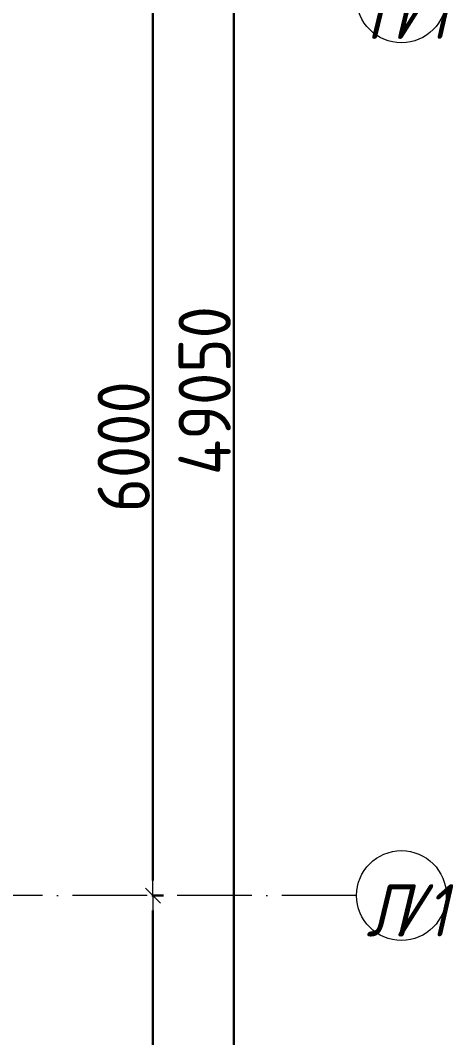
# Model space of a CAD drawing. Header units: millimetres. Extents: x -213536 to 1564669, y -45299 to 942238.
# Drawn here: x -106657 to -103759, y 204127 to 210927 of the extents above; entities that cross this region are included whole.
import ezdxf

# ---------------------------------------------------------------- set-up
doc = ezdxf.new("R2010")
doc.units = ezdxf.units.MM
doc.linetypes.add('50_200_ШТРИХ_1Т_ш5_п1_п1_', pattern=[700, 500, -100, 0, -100])
for name, color, linetype, lineweight in [('Оси', 7, 'Continuous', 9), ('Оси-1', 7, 'Continuous', 20), ('Оси-2', 7, '50_200_ШТРИХ_1Т_ш5_п1_п1_', 9), ('Размеры', 7, 'Continuous', 15)]:
    doc.layers.add(name, color=color, linetype=linetype, lineweight=lineweight)
doc.styles.add('ISOCPEUR_I_1', font='isocpeui.ttf', dxfattribs={"width": 0.85, "height": 2.5})
doc.styles.add('СПДС', font='isocpeur.ttf', dxfattribs={"width": 0.9})
doc.dimstyles.new('Размера А3', dxfattribs={"dimtxt": 200, "dimasz": 100, "dimexe": 70, "dimexo": 100, "dimgap": 20, "dimtad": 1, "dimdec": 0, "dimrnd": 10, "dimzin": 0, "dimdsep": 46, "dimtxsty": 'СПДС', "dimblk": 'ARROWHEAD_6', "dimcen": 1, "dimclrd": 256, "dimclre": 256, "dimclrt": 256, "dimazin": 0, "dimtfac": 1, "dimtdec": 0, "dimtmove": 2, "dimatfit": 3, "dimfxl": 1, "dimtolj": 1, "dimtzin": 0, "dimarcsym": 0})

# ---------------------------------------------------------------- blocks, each defined once
blk = doc.blocks.new('Ось сетки - Круг_Ø6_00__ISO-2_5_0_9K_-16731441-АИ2_02_План отделки стен 2-го этажа _Часть 2_')
at = {"layer": 'Оси-1'}
blk.add_circle((0, 0), 3, dxfattribs=at)
blk = doc.blocks.new('ARROWHEAD_6')
at = {"color": 0, "linetype": 'Continuous'}
for p, q in [((0, 0), (-1, 0)), ((-0.5, -0.5), (0.5, 0.5))]:
    blk.add_line(p, q, dxfattribs=at)
blk = doc.blocks.new('*D3062')
at = {"layer": 'Defpoints', "color": 0, "transparency": 16777216}
for p in [(310985.9, 233965.2), (311092, 233965.2), (310985.9, 230965.2)]:
    blk.add_point(p, dxfattribs=at)
at = {"layer": 'Размеры', "lineweight": -2, "transparency": 16777216}
for p, q in [((311085.9, 233965.2), (311162, 233965.2)), ((311092, 231065.2), (311092, 233865.2)), ((311085.9, 230965.2), (311162, 230965.2))]:
    blk.add_line(p, q, dxfattribs=at)
at = {"layer": 'Размеры', "lineweight": -2, "transparency": 16777216, "xscale": 100, "yscale": 100, "zscale": 100}
for p, rotation in [((311092, 233965.2), 90), ((311092, 230965.2), 270)]:
    blk.add_blockref('ARROWHEAD_6', p, dxfattribs=dict(at, rotation=rotation))
at = {"layer": 'Размеры', "lineweight": 25, "transparency": 16777216, "insert": (310897, 232465.2), "char_height": 350, "width": 2.488, "attachment_point": 5, "rotation": 90, "style": 'СПДС'}
blk.add_mtext('\\A1;3000', dxfattribs=at)
blk = doc.blocks.new('*D3063')
at = {"layer": 'Defpoints', "color": 0, "transparency": 16777216}
for p in [(310985.9, 239965.2), (311092, 239965.2), (310985.9, 233965.2)]:
    blk.add_point(p, dxfattribs=at)
at = {"layer": 'Размеры', "lineweight": -2, "transparency": 16777216}
for p, q in [((311085.9, 239965.2), (311162, 239965.2)), ((311092, 234065.2), (311092, 239865.2)), ((311085.9, 233965.2), (311162, 233965.2))]:
    blk.add_line(p, q, dxfattribs=at)
at = {"layer": 'Размеры', "lineweight": -2, "transparency": 16777216, "xscale": 100, "yscale": 100, "zscale": 100}
for p, rotation in [((311092, 239965.2), 90), ((311092, 233965.2), 270)]:
    blk.add_blockref('ARROWHEAD_6', p, dxfattribs=dict(at, rotation=rotation))
at = {"layer": 'Размеры', "lineweight": 25, "transparency": 16777216, "insert": (310897, 236965.2), "char_height": 350, "width": 2.488, "attachment_point": 5, "rotation": 90, "style": 'СПДС'}
blk.add_mtext('\\A1;6000', dxfattribs=at)
blk = doc.blocks.new('*D3072')
at = {"layer": 'Defpoints', "color": 0, "transparency": 16777216}
for p in [(311183.9, 261865.2), (311633, 261865.2), (311527, 212815.2)]:
    blk.add_point(p, dxfattribs=at)
at = {"layer": 'Размеры', "lineweight": -2, "transparency": 16777216}
for p, q in [((311283.9, 261865.2), (311703, 261865.2)), ((311633, 212915.2), (311633, 261765.2)), ((311627, 212815.2), (311703, 212815.2))]:
    blk.add_line(p, q, dxfattribs=at)
at = {"layer": 'Размеры', "lineweight": -2, "transparency": 16777216, "xscale": 100, "yscale": 100, "zscale": 100}
for p, rotation in [((311633, 261865.2), 90), ((311633, 212815.2), 270)]:
    blk.add_blockref('ARROWHEAD_6', p, dxfattribs=dict(at, rotation=rotation))
at = {"layer": 'Размеры', "lineweight": 25, "transparency": 16777216, "insert": (311438, 237340.2), "char_height": 350, "width": 3.186, "attachment_point": 5, "rotation": 90, "style": 'СПДС'}
blk.add_mtext('\\A1;49050', dxfattribs=at)
blk = doc.blocks.new('Оси1')
at = {"layer": 'Оси-2'}
blk.add_line((312453.9, 233965.2), (301945.6, 233965.2), dxfattribs=at)
at = {"layer": 'Оси-1', "xscale": 99.99999999999993, "yscale": 99.99999999999993, "zscale": 99.99999999999993, "rotation": 89.99999999999984}
for p in [(312753.9, 239965.2), (312753.9, 233965.2)]:
    blk.add_blockref('Ось сетки - Круг_Ø6_00__ISO-2_5_0_9K_-16731441-АИ2_02_План отделки стен 2-го этажа _Часть 2_', p, dxfattribs=at)
at = {"layer": 'Оси', "char_height": 350, "attachment_point": 1, "style": 'ISOCPEUR_I_1'}
for s, insert, width in [('\\fISOCPEUR|b0|i1|c204|p34|;\\W.9;Н', (312518.4, 240041.3), 223.671), ('/1', (312703, 240041.3), 346.329), ('\\fISOCPEUR|b0|i1|c204|p34|;\\W.9;Л', (312518.4, 234041.3), 223.671), ('/1', (312703, 234041.3), 346.329)]:
    blk.add_mtext(s, dxfattribs=dict(at, insert=insert, width=width))
at = {"layer": 'Размеры', "lineweight": 25}
for base, p1, p2, picture, middle in [((311633, 261865.2), (311527, 212815.2), (311183.9, 261865.2), '*D3072', (311438, 237340.2)), ((311092, 239965.2), (310985.9, 233965.2), (310985.9, 239965.2), '*D3063', (310897, 236965.2)), ((311092, 233965.2), (310985.9, 230965.2), (310985.9, 233965.2), '*D3062', (310897, 232465.2))]:
    dim = blk.add_linear_dim(base=base, p1=p1, p2=p2, angle=90, dimstyle='Размера А3', override={"dimtxt": 350}, dxfattribs=at)
    dim.commit()
    dim.dimension.update_dxf_attribs({"geometry": picture, "text_midpoint": middle})

msp = doc.modelspace()

# ---------------------------------------------------------------- block references
at = {"color": 2, "lineweight": 30}
msp.add_blockref('Оси1', (-416862.6, -28888), dxfattribs=at)

doc.saveas('drawing.dxf')
